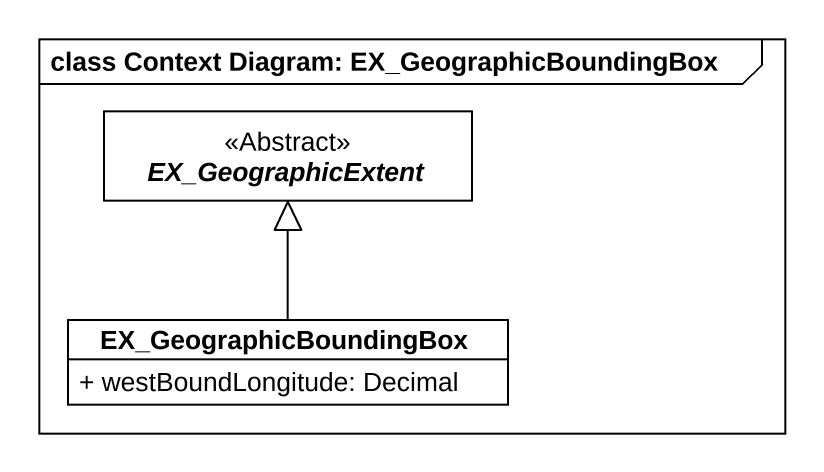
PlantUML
@startuml
mainframe class Context Diagram: EX_GeographicBoundingBox
hide circle
hide empty members
skinparam classAttributeIconSize 0
abstract class EX_GeographicExtent <<Abstract>> #FFFFFF
class EX_GeographicBoundingBox #FFFFFF {
  + westBoundLongitude: Decimal
}
EX_GeographicBoundingBox -up-|> EX_GeographicExtent
@enduml
